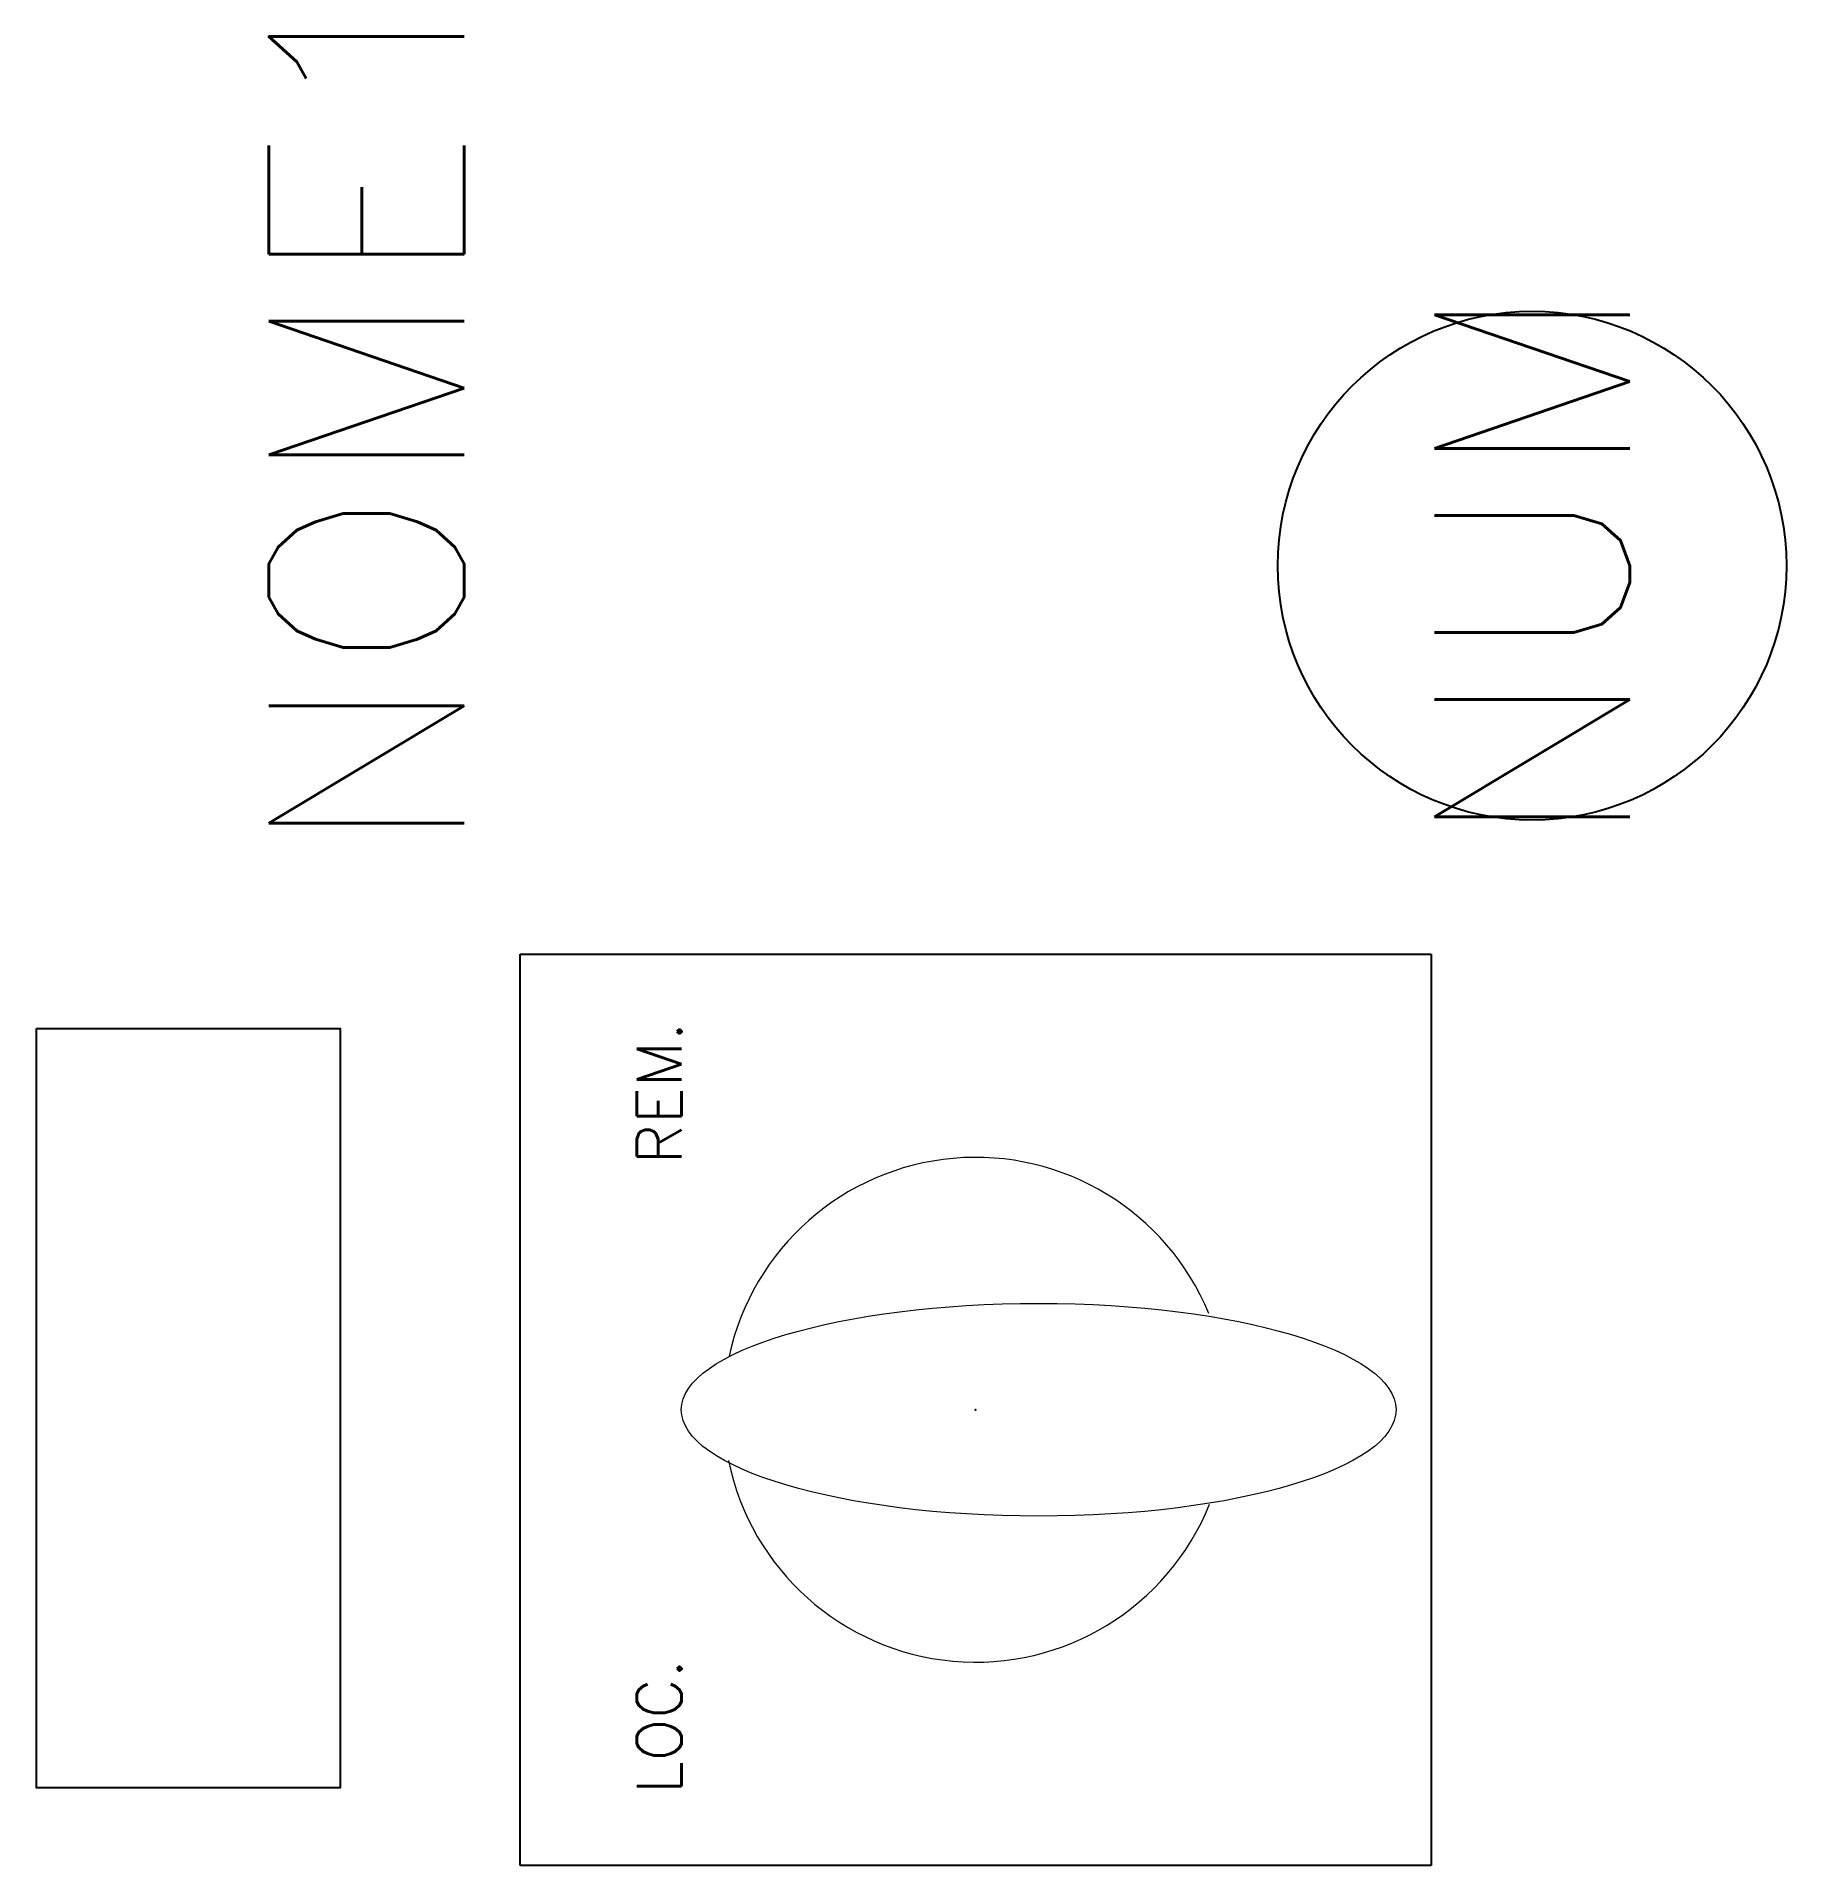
# Model space of a CAD drawing. Header units: millimetres. Extents: x 0 to 17.9, y -0.8 to 17.9.
import ezdxf
from ezdxf.enums import TextEntityAlignment as Align

# ---------------------------------------------------------------- set-up
doc = ezdxf.new("R2010")
doc.units = ezdxf.units.MM
doc.linetypes.add('HIDDEN', pattern=[0.375, 0.25, -0.125])
doc.styles.add('Romans', font='romans.shx')
doc.styles.add('STYLE-ROMANS', font='romans.shx')

# ---------------------------------------------------------------- blocks, each defined once
blk = doc.blocks.new('7')
at = {"linetype": 'Continuous'}
blk.add_circle((-0.0023, 0.0021), 0.2606, dxfattribs=at)
blk = doc.blocks.new('CHAVE SELETORA')
at = {"extrusion": (0, 0, -1)}
for p, q in [((-0.0004, -4.7975), (-0.0004, 0)), ((-0.0004, 0), (4.7975, 0)), ((4.7975, 0), (4.7975, -4.7975)), ((4.7975, -4.7975), (-0.0004, -4.7975))]:
    blk.add_line(p, q, dxfattribs=at)
at = {"color": 7, "linetype": 'Continuous', "lineweight": 13}
for p, q in [((-0.0004, -4.7975), (0, 0)), ((0, 0), (4.7975, 0)), ((4.7975, 0), (4.7975, -4.7975)), ((4.7975, -4.7975), (-0.0004, -4.7975))]:
    blk.add_line(p, q, dxfattribs=at)
for start, end in [(101.57582, 248.04278), (292.39974, 77.75378)]:
    blk.add_arc((2.3988, -2.3988), 1.3289, start, end, dxfattribs=at)
at = {"color": 7, "linetype": 'Continuous', "lineweight": 13, "extrusion": (0, 0, -1)}
blk.add_ellipse((2.3988, -2.731), major_axis=(0, 1.8825), ratio=0.297474, start_param=3.141593, end_param=9.424778, dxfattribs=at)
at = {"color": 7}
blk.add_point((2.3988, -2.3987), dxfattribs=at)
at = {"style": 'STYLE-ROMANS'}
blk.add_attdef('NUM', text='', height=1.2, dxfattribs=at).set_placement((2.3986, 1.6986), align=Align.MIDDLE)

msp = doc.modelspace()

# ---------------------------------------------------------------- linework, layer by layer
msp.add_lwpolyline([(0, 7.779), (3.111, 7.779), (3.111, 0), (0, 0)], close=True)

# ---------------------------------------------------------------- block references
at = {"linetype": 'HIDDEN', "ltscale": 2, "xscale": 10, "yscale": 10, "zscale": 10}
msp.add_blockref('7', (15.349, 12.499), dxfattribs=at)
at = {"xscale": 1.94564481383282, "yscale": 1.94564481383282, "zscale": 1.94564481383282, "rotation": 90}
msp.add_blockref('CHAVE SELETORA', (4.956, -0.794), dxfattribs=at)

# ---------------------------------------------------------------- texts
at = {"style": 'STYLE-ROMANS'}
for s, p in [('REM.', (6.38, 7.117)), ('LOC.', (6.38, 0.629))]:
    msp.add_text(s, height=0.4602, rotation=90, dxfattribs=at).set_placement(p, align=Align.MIDDLE_CENTER)
at = {"color": 7, "style": 'Romans', "flags": 4}
msp.add_attdef('NOME1', text='NOME1', height=2, rotation=90, dxfattribs=at).set_placement((3.381, 9.54), align=Align.MIDDLE_LEFT)
msp.add_attdef('NUM', text='NUM', height=2, rotation=90, dxfattribs=at).set_placement((15.326, 12.52), align=Align.MIDDLE_CENTER)

doc.saveas('drawing.dxf')
